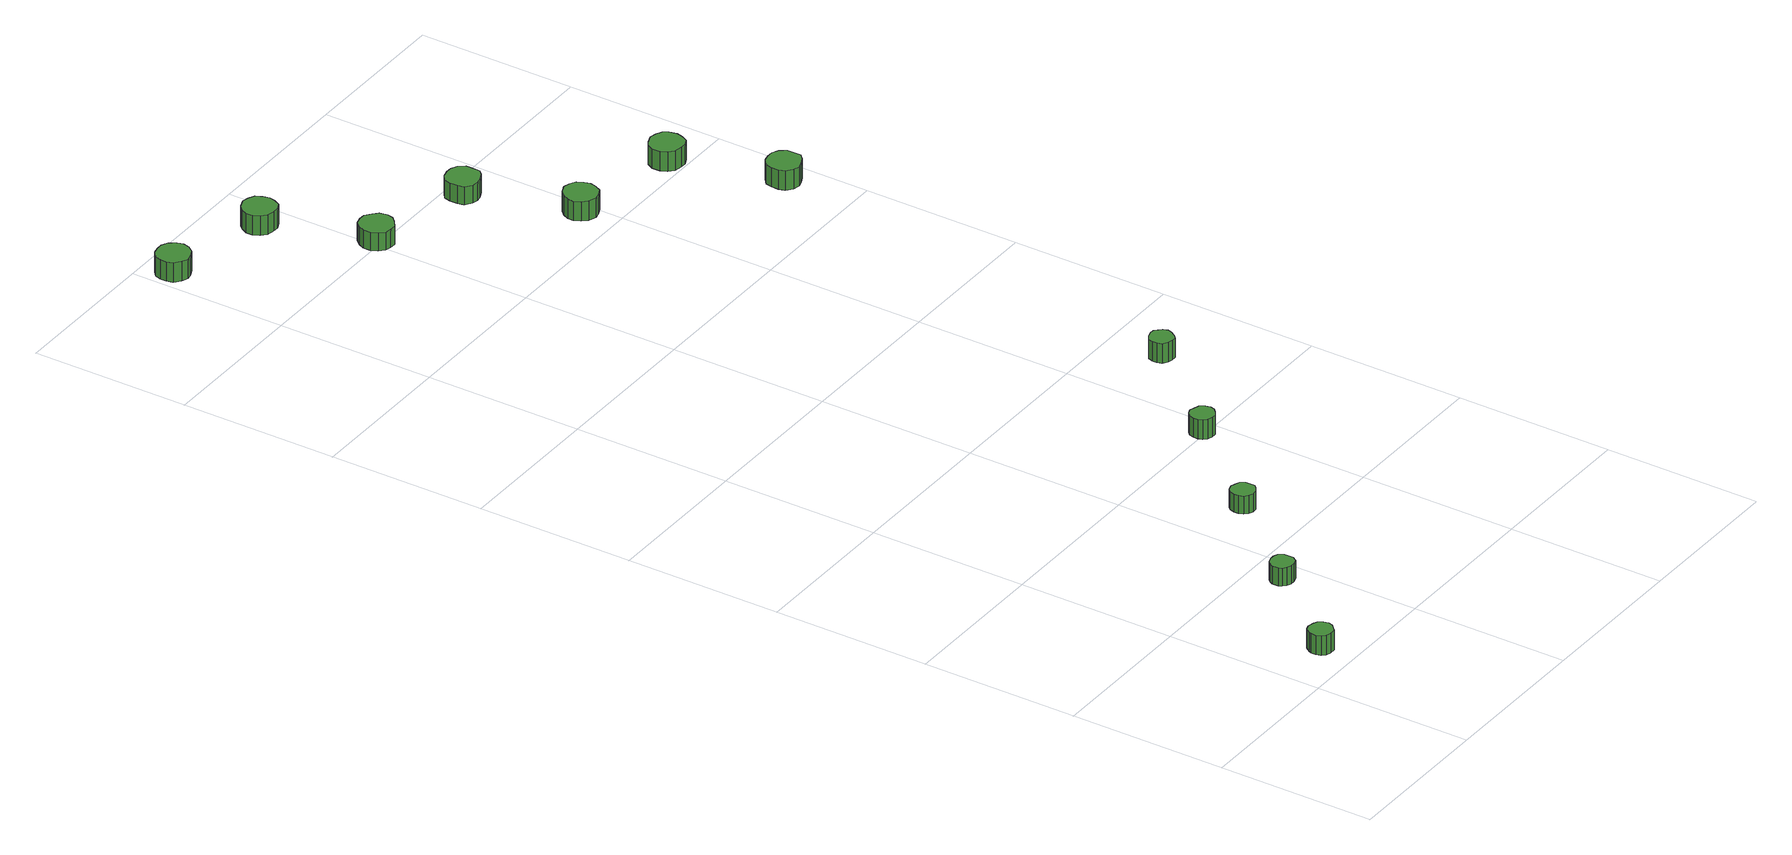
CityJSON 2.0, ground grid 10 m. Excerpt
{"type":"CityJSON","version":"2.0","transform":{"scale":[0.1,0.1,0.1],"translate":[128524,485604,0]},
"CityObjects":{
"tree1":{"type":"SolitaryVegetationObject","attributes":{"function":"something"},"geometry":[{"type":"MultiSurface","lod":"1","boundaries":[[[0,1,2,3,4,5,6,7,8,9,10,11,12,13,14]],[[15,16,17,18,19,20,21,22,23,24,25,26,27,28,29]],[[0,29,28,1]],[[1,28,27,2]],[[2,27,26,3]],[[3,26,25,4]],[[4,25,24,5]],[[5,24,23,6]],[[6,23,22,7]],[[7,22,21,8]],[[8,21,20,9]],[[9,20,19,10]],[[10,19,18,11]],[[11,18,17,12]],[[12,17,16,13]],[[13,16,15,14]],[[14,15,29,0]]]}]},
"tree2":{"type":"SolitaryVegetationObject","attributes":{"function":"something"},"geometry":[{"type":"MultiSurface","lod":"1","boundaries":[[[30,31,32,33,34,35,36,37,38,39,40,41,42,43,44]],[[45,46,47,48,49,50,51,52,53,54,55,56,57,58,59]],[[30,59,58,31]],[[31,58,57,32]],[[32,57,56,33]],[[33,56,55,34]],[[34,55,54,35]],[[35,54,53,36]],[[36,53,52,37]],[[37,52,51,38]],[[38,51,50,39]],[[39,50,49,40]],[[40,49,48,41]],[[41,48,47,42]],[[42,47,46,43]],[[43,46,45,44]],[[44,45,59,30]]]}]},
"tree3":{"type":"SolitaryVegetationObject","attributes":{"function":"something"},"geometry":[{"type":"MultiSurface","lod":"1","boundaries":[[[60,61,62,63,64,65,66,67,68,69,70,71,72,73,74]],[[75,76,77,78,79,80,81,82,83,84,85,86,87,88,89]],[[60,89,88,61]],[[61,88,87,62]],[[62,87,86,63]],[[63,86,85,64]],[[64,85,84,65]],[[65,84,83,66]],[[66,83,82,67]],[[67,82,81,68]],[[68,81,80,69]],[[69,80,79,70]],[[70,79,78,71]],[[71,78,77,72]],[[72,77,76,73]],[[73,76,75,74]],[[74,75,89,60]]]}]},
"tree4":{"type":"SolitaryVegetationObject","attributes":{"function":"something"},"geometry":[{"type":"MultiSurface","lod":"1","boundaries":[[[90,91,92,93,94,95,96,97,98,99,100,101,102,103,104]],[[105,106,107,108,109,110,111,112,113,114,115,116,117,118,119]],[[90,119,118,91]],[[91,118,117,92]],[[92,117,116,93]],[[93,116,115,94]],[[94,115,114,95]],[[95,114,113,96]],[[96,113,112,97]],[[97,112,111,98]],[[98,111,110,99]],[[99,110,109,100]],[[100,109,108,101]],[[101,108,107,102]],[[102,107,106,103]],[[103,106,105,104]],[[104,105,119,90]]]}]},
"tree5":{"type":"SolitaryVegetationObject","attributes":{"function":"something"},"geometry":[{"type":"MultiSurface","lod":"1","boundaries":[[[120,121,122,123,124,125,126,127,128,129,130,131,132,133,134]],[[135,136,137,138,139,140,141,142,143,144,145,146,147,148,149]],[[120,149,148,121]],[[121,148,147,122]],[[122,147,146,123]],[[123,146,145,124]],[[124,145,144,125]],[[125,144,143,126]],[[126,143,142,127]],[[127,142,141,128]],[[128,141,140,129]],[[129,140,139,130]],[[130,139,138,131]],[[131,138,137,132]],[[132,137,136,133]],[[133,136,135,134]],[[134,135,149,120]]]}]},
"tree6":{"type":"SolitaryVegetationObject","attributes":{"function":"something"},"geometry":[{"type":"MultiSurface","lod":"1","boundaries":[[[150,151,152,153,154,155,156,157,158,159,160,161,162,163,164]],[[165,166,167,168,169,170,171,172,173,174,175,176,177,178,179]],[[150,179,178,151]],[[151,178,177,152]],[[152,177,176,153]],[[153,176,175,154]],[[154,175,174,155]],[[155,174,173,156]],[[156,173,172,157]],[[157,172,171,158]],[[158,171,170,159]],[[159,170,169,160]],[[160,169,168,161]],[[161,168,167,162]],[[162,167,166,163]],[[163,166,165,164]],[[164,165,179,150]]]}]},
"tree7":{"type":"SolitaryVegetationObject","attributes":{"function":"something"},"geometry":[{"type":"MultiSurface","lod":"1","boundaries":[[[180,181,182,183,184,185,186,187,188,189,190,191,192,193,194]],[[195,196,197,198,199,200,201,202,203,204,205,206,207,208,209]],[[180,209,208,181]],[[181,208,207,182]],[[182,207,206,183]],[[183,206,205,184]],[[184,205,204,185]],[[185,204,203,186]],[[186,203,202,187]],[[187,202,201,188]],[[188,201,200,189]],[[189,200,199,190]],[[190,199,198,191]],[[191,198,197,192]],[[192,197,196,193]],[[193,196,195,194]],[[194,195,209,180]]]}]},
"tree8":{"type":"SolitaryVegetationObject","attributes":{"function":"something"},"geometry":[{"type":"MultiSurface","lod":"1","boundaries":[[[210,211,212,213,214,215,216,217,218,219,220,221,222,223,224]],[[225,226,227,228,229,230,231,232,233,234,235,236,237,238,239]],[[210,239,238,211]],[[211,238,237,212]],[[212,237,236,213]],[[213,236,235,214]],[[214,235,234,215]],[[215,234,233,216]],[[216,233,232,217]],[[217,232,231,218]],[[218,231,230,219]],[[219,230,229,220]],[[220,229,228,221]],[[221,228,227,222]],[[222,227,226,223]],[[223,226,225,224]],[[224,225,239,210]]]}]},
"tree9":{"type":"SolitaryVegetationObject","attributes":{"function":"something"},"geometry":[{"type":"MultiSurface","lod":"1","boundaries":[[[240,241,242,243,244,245,246,247,248,249,250,251,252,253,254]],[[255,256,257,258,259,260,261,262,263,264,265,266,267,268,269]],[[240,269,268,241]],[[241,268,267,242]],[[242,267,266,243]],[[243,266,265,244]],[[244,265,264,245]],[[245,264,263,246]],[[246,263,262,247]],[[247,262,261,248]],[[248,261,260,249]],[[249,260,259,250]],[[250,259,258,251]],[[251,258,257,252]],[[252,257,256,253]],[[253,256,255,254]],[[254,255,269,240]]]}]},
"tree10":{"type":"SolitaryVegetationObject","attributes":{"function":"something"},"geometry":[{"type":"MultiSurface","lod":"1","boundaries":[[[270,271,272,273,274,275,276,277,278,279,280,281,282,283,284]],[[285,286,287,288,289,290,291,292,293,294,295,296,297,298,299]],[[270,299,298,271]],[[271,298,297,272]],[[272,297,296,273]],[[273,296,295,274]],[[274,295,294,275]],[[275,294,293,276]],[[276,293,292,277]],[[277,292,291,278]],[[278,291,290,279]],[[279,290,289,280]],[[280,289,288,281]],[[281,288,287,282]],[[282,287,286,283]],[[283,286,285,284]],[[284,285,299,270]]]}]},
"tree11":{"type":"SolitaryVegetationObject","attributes":{"function":"something"},"geometry":[{"type":"MultiSurface","lod":"1","boundaries":[[[300,301,302,303,304,305,306,307,308,309,310,311,312,313,314]],[[315,316,317,318,319,320,321,322,323,324,325,326,327,328,329]],[[300,329,328,301]],[[301,328,327,302]],[[302,327,326,303]],[[303,326,325,304]],[[304,325,324,305]],[[305,324,323,306]],[[306,323,322,307]],[[307,322,321,308]],[[308,321,320,309]],[[309,320,319,310]],[[310,319,318,311]],[[311,318,317,312]],[[312,317,316,313]],[[313,316,315,314]],[[314,315,329,300]]]}]},
"tree12":{"type":"SolitaryVegetationObject","attributes":{"function":"something"},"geometry":[{"type":"MultiSurface","lod":"1","boundaries":[[[330,331,332,333,334,335,336,337,338,339,340,341,342,343,344]],[[345,346,347,348,349,350,351,352,353,354,355,356,357,358,359]],[[330,359,358,331]],[[331,358,357,332]],[[332,357,356,333]],[[333,356,355,334]],[[334,355,354,335]],[[335,354,353,336]],[[336,353,352,337]],[[337,352,351,338]],[[338,351,350,339]],[[339,350,349,340]],[[340,349,348,341]],[[341,348,347,342]],[[342,347,346,343]],[[343,346,345,344]],[[344,345,359,330]]]}]}
},
"vertices":[
[31,13,29],[30,16,29],[28,19,29],[26,20,29],[22,21,29],[19,20,29],[17,17,29],[16,15,29],[16,12,29],[17,9,29],[19,7,29],[22,6,29],[26,6,29],[28,8,29],[30,10,29],[30,10,16],[28,8,16],[26,6,16],[22,6,16],[19,7,16],[17,9,16],[16,12,16],[16,15,16],[17,17,16],[19,20,16],[22,21,16],[26,20,16],[28,19,16],[30,16,16],[31,13,16],
[83,74,25],[83,77,25],[81,80,25],[78,81,25],[75,81,25],[72,80,25],[70,78,25],[69,76,25],[69,72,25],[70,70,25],[72,68,25],[75,67,25],[78,67,25],[81,68,25],[83,71,25],[83,71,13],[81,68,13],[78,67,13],[75,67,13],[72,68,13],[70,70,13],[69,72,13],[69,76,13],[70,78,13],[72,80,13],[75,81,13],[78,81,13],[81,80,13],[83,77,13],[83,74,13],
[140,137,21],[140,140,21],[138,143,21],[135,144,21],[132,145,21],[129,144,21],[127,142,21],[126,139,21],[126,136,21],[127,133,21],[129,131,21],[132,130,21],[135,130,21],[138,132,21],[140,134,21],[140,134,9],[138,132,9],[135,130,9],[132,130,9],[129,131,9],[127,133,9],[126,136,9],[126,139,9],[127,142,9],[129,144,9],[132,145,9],[135,144,9],[138,143,9],[140,140,9],[140,137,9],
[24,781,20],[23,785,20],[20,789,20],[16,791,20],[12,791,20],[8,790,20],[4,787,20],[3,783,20],[3,779,20],[4,775,20],[8,772,20],[12,770,20],[16,771,20],[20,773,20],[23,777,20],[23,777,7],[20,773,7],[16,771,7],[12,770,7],[8,772,7],[4,775,7],[3,779,7],[3,783,7],[4,787,7],[8,790,7],[12,791,7],[16,791,7],[20,789,7],[23,785,7],[24,781,7],
[197,201,20],[196,204,20],[194,207,20],[191,208,20],[188,209,20],[185,208,20],[183,206,20],[182,203,20],[182,200,20],[183,197,20],[185,195,20],[188,194,20],[191,194,20],[194,196,20],[196,198,20],[196,198,7],[194,196,7],[191,194,7],[188,194,7],[185,195,7],[183,197,7],[182,200,7],[182,203,7],[183,206,7],[185,208,7],[188,209,7],[191,208,7],[194,207,7],[196,204,7],[197,201,7],
[90,766,21],[89,770,21],[87,774,21],[83,776,21],[79,777,21],[74,775,21],[71,772,21],[69,768,21],[69,764,21],[71,760,21],[74,757,21],[79,756,21],[83,756,21],[87,758,21],[89,762,21],[89,762,8],[87,758,8],[83,756,8],[79,756,8],[74,757,8],[71,760,8],[69,764,8],[69,768,8],[71,772,8],[74,775,8],[79,777,8],[83,776,8],[87,774,8],[89,770,8],[90,766,8],
[114,702,19],[113,707,19],[110,710,19],[106,713,19],[102,713,19],[98,712,19],[95,709,19],[93,705,19],[93,700,19],[95,696,19],[98,693,19],[102,692,19],[106,692,19],[110,695,19],[113,698,19],[113,698,7],[110,695,7],[106,692,7],[102,692,7],[98,693,7],[95,696,7],[93,700,7],[93,705,7],[95,709,7],[98,712,7],[102,713,7],[106,713,7],[110,710,7],[113,707,7],[114,702,7],
[253,266,19],[252,269,19],[250,271,19],[248,273,19],[245,273,19],[242,272,19],[239,270,19],[238,267,19],[238,264,19],[239,261,19],[242,259,19],[245,258,19],[248,258,19],[250,260,19],[252,263,19],[252,263,6],[250,260,6],[248,258,6],[245,258,6],[242,259,6],[239,261,6],[238,264,6],[238,267,6],[239,270,6],[242,272,6],[245,273,6],[248,273,6],[250,271,6],[252,269,6],[253,266,6],
[180,688,20],[180,692,20],[177,696,20],[173,698,20],[169,698,20],[165,697,20],[161,694,20],[160,690,20],[160,685,20],[161,681,20],[165,678,20],[169,677,20],[173,678,20],[177,680,20],[180,683,20],[180,683,8],[177,680,8],[173,678,8],[169,677,8],[165,678,8],[161,681,8],[160,685,8],[160,690,8],[161,694,8],[165,697,8],[169,698,8],[173,698,8],[177,696,8],[180,692,8],[180,688,8],
[203,623,20],[202,627,20],[200,631,20],[196,633,20],[192,634,20],[187,632,20],[184,629,20],[182,625,20],[182,621,20],[184,617,20],[187,614,20],[192,612,20],[196,613,20],[200,615,20],[202,619,20],[202,619,7],[200,615,7],[196,613,7],[192,612,7],[187,614,7],[184,617,7],[182,621,7],[182,625,7],[184,629,7],[187,632,7],[192,634,7],[196,633,7],[200,631,7],[202,627,7],[203,623,7],
[271,609,22],[270,614,22],[268,617,22],[264,619,22],[260,620,22],[255,618,22],[252,616,22],[250,612,22],[250,607,22],[252,603,22],[255,600,22],[260,599,22],[264,599,22],[268,601,22],[270,605,22],[270,605,9],[268,601,9],[264,599,9],[260,599,9],[255,600,9],[252,603,9],[250,607,9],[250,612,9],[252,616,9],[255,618,9],[260,620,9],[264,619,9],[268,617,9],[270,614,9],[271,609,9],
[293,545,20],[293,549,20],[290,553,20],[286,555,20],[282,555,20],[278,554,20],[274,551,20],[273,547,20],[273,542,20],[274,538,20],[278,535,20],[282,534,20],[286,535,20],[290,537,20],[293,540,20],[293,540,7],[290,537,7],[286,535,7],[282,534,7],[278,535,7],[274,538,7],[273,542,7],[273,547,7],[274,551,7],[278,554,7],[282,555,7],[286,555,7],[290,553,7],[293,549,7],[293,545,7]
]}
